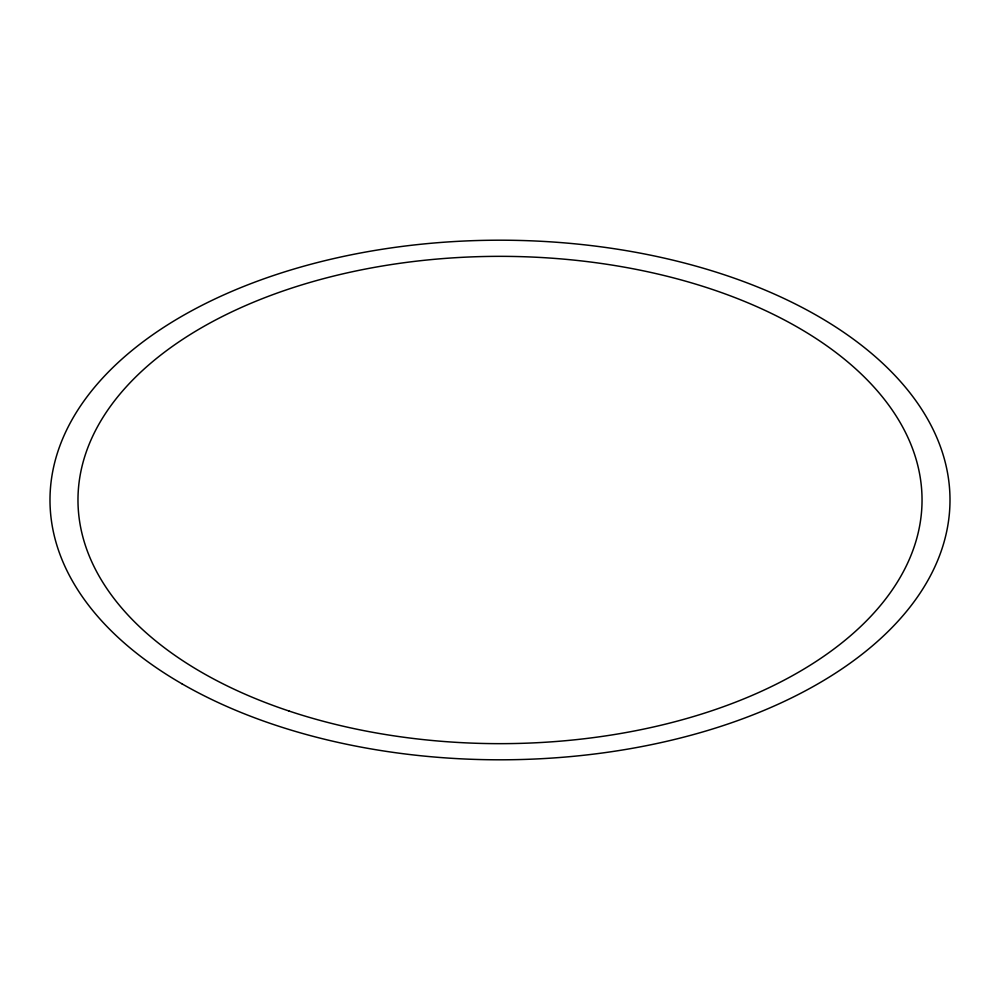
<?xml version="1.0" encoding="UTF-8"?>
<svg xmlns="http://www.w3.org/2000/svg" width="1000" height="1000" viewBox="0 0 1000 1000"><rect width="100%" height="100%" fill="white"/><g stroke="black" fill="none" stroke-linecap="round" stroke-linejoin="round"><path stroke-width="1.5" d="M181.8 683.713A450 259.8 0 0 0 934.663 567.238A450 259.8 0 0 0 383.537 249.05A450 259.8 0 0 0 181.8 683.713M288.975 711.012A422.038 243.663 0 0 0 922.038 500A422.038 243.663 0 0 0 288.975 288.988A422.038 243.663 0 0 0 288.975 711.012"/></g></svg>
